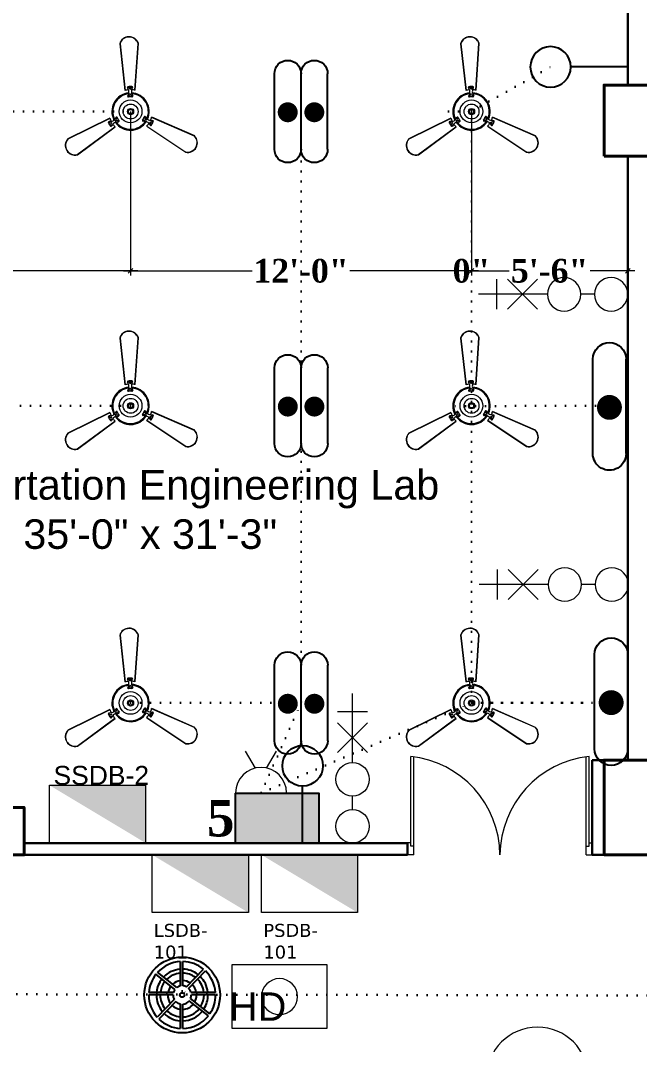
# Model space of a CAD drawing. Header units: inches. Extents: x -12 to 20935469, y -1604 to 24729220.
# Drawn here: x 20824515.4 to 20824776.8, y 24661139.5 to 24661571.8 of the extents above; entities that cross this region are included whole.
import ezdxf

# ---------------------------------------------------------------- set-up
doc = ezdxf.new("R2010")
doc.units = ezdxf.units.IN
doc.header["$LTSCALE"] = 0.03
doc.header["$MEASUREMENT"] = 0
doc.header["$PDMODE"] = 32
doc.header["$PDSIZE"] = 15
doc.linetypes.add('ACAD_ISO02W100', pattern=[15, 12, -3])
doc.linetypes.add('DOT', pattern=[0.25, 0, -0.25])
for name, color, linetype, lineweight in [('0-elect.fixture-3 fan', 200, 'Continuous', 20), ('2', 7, 'Continuous', 9), ('CL BOX', 90, 'ACAD_ISO02W100', 0), ('column', 1, 'Continuous', 40), ('Dimiention', 75, 'Continuous', 18), ('Door', 7, 'Continuous', 18), ('DOUBLE LIGHT', 210, 'Continuous', 0), ('E-CF', 4, 'Continuous', 30), ('line', 7, 'Continuous', 9), ('Main Wall', 7, 'Continuous', 30), ('TU TEXT', 251, 'Continuous', 13)]:
    doc.layers.add(name, color=color, linetype=linetype, lineweight=lineweight)
for name, color, linetype in [('DIM TEXT 2025', 7, 'Continuous'), ('H', 154, 'Continuous'), ('heat detactor', 8, 'Continuous'), ('SB TEXT', 215, 'DOT'), ('SSDB TXT', 7, 'Continuous'), ('TEXT', 7, 'Continuous'), ('w', 188, 'DOT')]:
    doc.layers.add(name, color=color, linetype=linetype)
doc.styles.add('2', font='swisscl.ttf')
doc.styles.add('RomanS', font='arial.ttf', dxfattribs={"height": 12})
doc.styles.get("Standard").update_dxf_attribs({"font": 'timesbd.ttf'})
doc.dimstyles.new('Standard 8', dxfattribs={"dimtxt": 7, "dimasz": 2, "dimexe": 2, "dimexo": 2, "dimgap": 2, "dimtad": 0, "dimdec": 0, "dimzin": 3, "dimdsep": 46, "dimlunit": 4, "dimtxsty": 'Standard', "dimblk": 'OBLIQUE', "dimcen": 3, "dimdle": 3, "dimclrd": 256, "dimclre": 256, "dimclrt": 256, "dimadec": 0, "dimazin": 0, "dimtfac": 1, "dimtdec": 0, "dimtix": 1, "dimtofl": 0, "dimtmove": 0, "dimatfit": 0, "dimldrblk": 'OBLIQUE', "dimfxl": 1, "dimtolj": 1, "dimtzin": 0, "dimlwd": -1, "dimlwe": -1, "dimarcsym": 0})

# ---------------------------------------------------------------- blocks, each defined once
blk = doc.blocks.new('E-CF')
at = {"layer": '0-elect.fixture-3 fan', "color": 230, "linetype": 'ByBlock', "lineweight": 13, "ltscale": 5}
for p, q in [((-1.45, 6.53), (-2.38, 20.87)), ((-1.35, 6.55), (-2.29, 20.85)), ((3.24, 20.73), (1.65, 6.48)), ((3.34, 20.73), (1.74, 6.45)), ((-19.63, -7.46), (-6.46, -1.71)), ((-19.57, -7.54), (-6.43, -1.8)), ((6.34, -2.1), (19.2, -8.44)), ((6.37, -2.01), (19.25, -8.36)), ((-4.99, -4.44), (-16.92, -12.4)), ((-4.93, -4.51), (-16.88, -12.49)), ((16.28, -13.26), (4.71, -4.73)), ((16.32, -13.17), (4.78, -4.66))]:
    blk.add_line(p, q, dxfattribs=at)
at = {"layer": '0-elect.fixture-3 fan', "color": 232, "linetype": 'ByBlock', "lineweight": 13, "ltscale": 5}
for p, q in [((-0.33, 6.68), (-0.62, 7.28)), ((-0.29, 7.46), (-0.15, 7.2)), ((-0.02, 6.87), (0.23, 7.01)), ((0.48, 7.43), (0.62, 7.18)), ((0.63, 6.66), (0.96, 7.25)), ((-0.35, 5.43), (-0.66, 4.81)), ((-0.35, 4.97), (-0.22, 4.72)), ((0.04, 5.2), (0.29, 5.33)), ((0.42, 4.9), (0.56, 4.65)), ((0.6, 5.41), (0.87, 4.78)), ((-6.08, -2.77), (-6.75, -2.79)), ((-6.68, -3.29), (-6.53, -3.05)), ((-4.99, -2.18), (-4.57, -1.62)), ((-4.52, -2.55), (-4.76, -2.41)), ((-4.53, -3.01), (-3.84, -2.97)), ((-4.46, -2.08), (-4.31, -1.83)), ((-4.13, -2.78), (-3.98, -2.54)), ((4.03, -2.81), (3.74, -2.8)), ((4.47, -2.17), (4.18, -2.17)), ((4.47, -2.63), (4.47, -2.91)), ((4.87, -2.41), (4.49, -1.83)), ((5.94, -3.05), (6.61, -3.1)), ((-6.31, -3.97), (-6.16, -3.73)), ((-5.94, -3.44), (-6.18, -3.29)), ((-5.62, -3.61), (-6, -4.17)), ((4.38, -3.22), (3.69, -3.14)), ((5.44, -3.87), (5.79, -4.45)), ((6.19, -4.13), (5.9, -4.12)), ((5.95, -3.42), (5.94, -3.7)), ((6.6, -3.47), (6.31, -3.46))]:
    blk.add_line(p, q, dxfattribs=at)
at = {"layer": '0-elect.fixture-3 fan', "color": 5, "lineweight": 13}
blk.add_line((0, 0), (0, 0), dxfattribs=at)
at = {"layer": '0-elect.fixture-3 fan', "color": 230, "linetype": 'ByBlock', "lineweight": 13, "ltscale": 5, "extrusion": (0, 0, -1)}
for centre, major_axis, start_param, end_param in [((0.46, 19.91), (-2.12, 2.12), 5.823867, 8.359631), ((0.46, 19.91), (-2.05, 2.05), 5.830329, 8.353169), ((0, 0), (4.72, 4.72), -1.003222, -0.833722), ((0, 0), (4.72, 4.72), -0.690743, -0.521244), ((0, 0), (-4.05, 4.05), 5.068563, 7.021343), ((0, 0), (-3.85, 3.85), 5.085186, 7.003917), ((0, 0), (-4.05, 4.05), 0.879773, 2.832553), ((0, 0), (-3.85, 3.85), 0.896396, 2.815126), ((0, 0), (-4.72, 4.72), 5.068843, 5.238343), ((0, 0), (4.05, 4.05), 1.403372, 3.356151), ((0, 0), (-3.85, 3.85), 2.990791, 4.909522), ((0, 0), (-4.72, 4.72), 2.66197, 2.831469), ((0, 0), (4.72, 4.72), 3.185569, 3.355068), ((0, 0), (4.72, 4.72), 1.403652, 1.573151), ((-17.47, -9.55), (-2.12, 2.12), 3.729471, 6.265236), ((-17.47, -9.55), (-2.05, 2.05), 3.735934, 6.258773), ((17, -10.35), (-2.12, 2.12), 1.635076, 4.170841), ((17, -10.35), (2.05, 2.05), 0.070743, 2.593582)]:
    blk.add_ellipse(centre, major_axis=major_axis, ratio=1, start_param=start_param, end_param=end_param, dxfattribs=at)
at = {"layer": '0-elect.fixture-3 fan', "color": 232, "linetype": 'ByBlock', "lineweight": 13, "ltscale": 5, "extrusion": (0, 0, -1)}
for centre, major_axis, start_param, end_param in [((-0.41, 7.39), (-0.169, 0.169), 5.038692, 7.013305), ((0, 0), (5.4, 5.4), -0.840677, -0.683789), ((-0.22, 7.33), (0.101, 0.101), 3.926991, 10.210176), ((-2.18, 6.1), (-1.37, 1.37), 2.052913, 2.705807), ((0.11, 6.94), (0.101, 0.101), 3.926991, 10.210176), ((0.55, 7.31), (0.101, 0.101), 3.926991, 10.210176), ((2.58, 5.99), (1.46, 1.46), 3.643048, 4.257264), ((0.75, 7.36), (-0.169, 0.169), 0.887007, 2.86162), ((-0.44, 4.71), (0.169, 0.169), 2.26283, 4.381754), ((-0.28, 4.84), (0.101, 0.101), 3.926991, 10.210176), ((0, 0), (3.17, 3.17), -0.878763, -0.645703), ((0.17, 5.27), (0.101, 0.101), 3.926991, 10.210176), ((0.49, 4.78), (0.101, 0.101), 3.926991, 10.210176), ((0.66, 4.68), (0.169, 0.169), 0.376965, 2.49589), ((-6.75, -3.02), (0.169, 0.169), 3.505001, 5.479614), ((0, 0), (-5.4, 5.4), 4.91891, 5.075797), ((-6.6, -3.17), (0.101, 0.101), 3.926991, 10.210176), ((-6.47, -0.75), (1.46, 1.46), 1.548653, 2.162869), ((-4.19, -4.93), (-1.37, 1.37), 6.241703, 6.894597), ((-4.64, -2.48), (-0.101, 0.101), 5.497787, 11.780972), ((-4.38, -1.76), (-0.169, 0.169), 6.136552, 8.255476), ((-4.38, -1.96), (-0.101, 0.101), 5.497787, 11.780972), ((-4.05, -2.66), (0.101, 0.101), 3.926991, 10.210176), ((0, 0), (-3.17, 3.17), 4.880824, 5.113884), ((-3.86, -2.73), (0.169, 0.169), 0.168435, 2.287359), ((3.72, -2.9), (0.169, 0.169), 2.471361, 4.590285), ((0, 0), (-3.17, 3.17), 2.786429, 3.019489), ((3.89, -2.81), (0.101, 0.101), 3.926991, 10.210176), ((4.29, -1.97), (-0.169, 0.169), 5.928021, 8.046946), ((4.33, -2.17), (0.101, 0.101), 3.926991, 10.210176), ((4.47, -2.77), (0.101, 0.101), 3.926991, 10.210176), ((6.36, -1.16), (1.37, 1.37), 2.576511, 3.229406), ((6.6, -3.33), (-0.169, 0.169), 0.849902, 2.824515), ((-6.19, -4.04), (0.169, 0.169), 1.373501, 3.348114), ((-6.24, -3.85), (0.101, 0.101), 3.926991, 10.210176), ((-6.06, -3.36), (0.101, 0.101), 3.926991, 10.210176), ((3.89, -5.22), (-1.46, 1.46), 1.025054, 1.63927), ((6, -4.32), (-0.169, 0.169), 2.981402, 4.956015), ((5.95, -3.56), (-0.101, 0.101), 5.497787, 11.780972), ((6.05, -4.13), (0.101, 0.101), 3.926991, 10.210176), ((0, 0), (-5.4, 5.4), 2.824515, 2.981402), ((6.45, -3.47), (-0.101, 0.101), 5.497787, 11.780972)]:
    blk.add_ellipse(centre, major_axis=major_axis, ratio=1, start_param=start_param, end_param=end_param, dxfattribs=at)
at = {"layer": '0-elect.fixture-3 fan', "linetype": 'ByBlock', "lineweight": 13, "ltscale": 5, "extrusion": (0, 0, -1)}
blk.add_ellipse((0.01, 0.03), major_axis=(-2.47, 2.47), ratio=1, start_param=5.497787, end_param=11.780972, dxfattribs=at)
at = {"layer": '0-elect.fixture-3 fan', "color": 200, "linetype": 'ByBlock', "lineweight": 13, "ltscale": 5, "extrusion": (0, 0, -1)}
blk.add_ellipse((0, 0), major_axis=(-1.61, 1.61), ratio=1, start_param=5.497787, end_param=11.780972, dxfattribs=at)
at = {"layer": '0-elect.fixture-3 fan', "color": 190, "linetype": 'ByBlock', "lineweight": 13, "ltscale": 5, "extrusion": (0, 0, -1)}
for major_axis, start_param, end_param in [((0.666, 0.666), 3.926991, 10.210176), ((-0.461, 0.461), 5.497787, 11.780972)]:
    blk.add_ellipse((0, 0), major_axis=major_axis, ratio=1, start_param=start_param, end_param=end_param, dxfattribs=at)
blk = doc.blocks.new('FDDF')
at = {"layer": 'line', "color": 6, "linetype": 'Continuous', "lineweight": 25, "ltscale": 50}
for p, q in [((7351582.6, 3307777.3), (7351582.6, 3307351.8)), ((7351732.3, 3307777.3), (7351732.3, 3307351.8))]:
    blk.add_line(p, q, dxfattribs=at)
at = {"layer": 'line', "color": 6, "linetype": 'Continuous', "lineweight": 40, "ltscale": 50, "const_width": 56.1}
blk.add_lwpolyline([(7351657.4, 3307596.9, 1), (7351657.4, 3307540.8, 1)], format="xyb", close=True, dxfattribs=at)
at = {"layer": 'line', "color": 6, "linetype": 'Continuous', "lineweight": 25, "ltscale": 50}
for centre, start, end in [((7351657.4, 3307777.3), 0, 180), ((7351657.4, 3307351.8), 180, 0)]:
    blk.add_arc(centre, 74.8, start, end, dxfattribs=at)
blk = doc.blocks.new('GGGGTG')
at = {"layer": 'line', "color": 5, "lineweight": -3, "xscale": -0.05365266185709679, "yscale": 0.05365266185709679, "zscale": 0.05365266185709679, "rotation": 270}
for p in [(11622999.06, 1222003.23), (11622999.06, 1221995.2)]:
    blk.add_blockref('FDDF', p, dxfattribs=at)
blk = doc.blocks.new('fgftrfteter')
at = {"layer": 'Dimiention', "color": 4, "ltscale": 50}
for p, q in [((4580894.6, 2288122.5), (4580807.5, 2288269.4)), ((4580988.8, 2288122.5), (4581075.8, 2288269.4)), ((4580719.7, 2287905.6), (4581163.6, 2287905.6))]:
    blk.add_line(p, q, dxfattribs=at)
blk.add_arc((4580941.7, 2287905.6), 221.9, 0, 180, dxfattribs=at)
blk = doc.blocks.new('2PIN')
at = {"layer": 'H', "true_color": 0x000000, "transparency": 33554567}
h = blk.add_hatch(color=18, dxfattribs=at)
h.dxf.hatch_style = 1
h.paths.add_polyline_path([(20823026.99, 24658981.16), (20822972.29, 24658981.16), (20822972.29, 24658948.3), (20823026.99, 24658948.3)])
blk.add_lwpolyline([(20822972.29, 24658981.16), (20823026.99, 24658981.16), (20823026.99, 24658948.3), (20822972.29, 24658948.3)], close=True)
at = {"layer": '2', "color": 6, "lineweight": 25, "transparency": 33554648, "xscale": 0.07559514081214198, "yscale": 0.07559514081214198, "zscale": 0.07559514081214198}
blk.add_blockref('fgftrfteter', (20476692.14, 24486026.62), dxfattribs=at)
blk = doc.blocks.new('bulb')
at = {"layer": 'line', "color": 4, "lineweight": 25, "ltscale": 50}
for p, q in [((20823168.7, 24658803.9), (20823168.7, 24658777.61)), ((20823168.7, 24658790.76), (20823209.88, 24658790.76))]:
    blk.add_line(p, q, dxfattribs=at)
blk.add_circle((20823224.56, 24658790.76), 14.68, dxfattribs=at)
blk = doc.blocks.new('U7TYT')
at = {"layer": 'Dimiention', "ltscale": 50, "transparency": 33554590}
h = blk.add_hatch(color=253, dxfattribs=at)
h.dxf.hatch_style = 1
h.paths.add_polyline_path([(7347319.5, 3290479.6), (7346977, 3290273.9), (7347319.5, 3290273.9)])
at = {"layer": 'Dimiention', "color": 4, "ltscale": 50}
blk.add_lwpolyline([(7347319.5, 3290273.9), (7347319.5, 3290479.6), (7346977, 3290479.6), (7346977, 3290273.9)], close=True, dxfattribs=at)
blk = doc.blocks.new('gy')
at = {"layer": 'Dimiention', "color": 18, "ltscale": 50, "true_color": 0x000000}
for p, q in [((3543686.26, 5183217.13), (3543686.26, 5183211.14)), ((3543688.4, 5183217.13), (3543694.39, 5183211.14)), ((3543694.39, 5183217.13), (3543688.4, 5183211.14)), ((3543696.38, 5183214.14), (3543682.58, 5183214.14)), ((3543705.77, 5183214.14), (3543703.06, 5183214.14))]:
    blk.add_line(p, q, dxfattribs=at)
for centre in [(3543699.72, 5183214.14), (3543709.11, 5183214.14)]:
    blk.add_circle(centre, 3.34, dxfattribs=at)
blk = doc.blocks.new('GGGFGFG')
at = {"layer": 'line', "color": 4, "ltscale": 50}
for p, q in [((7356688.2, 3293208.1), (7357003, 3293208.1)), ((7356688.2, 3292998.4), (7356688.2, 3293208.1)), ((7357003, 3293208.1), (7357003, 3292998.4)), ((7357003, 3292998.4), (7356688.2, 3292998.4))]:
    blk.add_line(p, q, dxfattribs=at)
blk.add_circle((7356845.6, 3293103.2), 59.6, dxfattribs=at)
blk = doc.blocks.new('JIJUUU')
at = {"layer": 'Dimiention', "color": 4, "ltscale": 50}
for p, q in [((7358869.5, 3293274.4), (7359075.2, 3293616.9)), ((7358869.5, 3293616.9), (7359075.2, 3293274.4))]:
    blk.add_line(p, q, dxfattribs=at)
blk.add_lwpolyline([(7359075.2, 3293616.9), (7358869.5, 3293616.9), (7358869.5, 3293274.4), (7359075.2, 3293274.4)], close=True, dxfattribs=at)
blk.add_arc((7359075.2, 3293445.7), 171.3, 270, 90, dxfattribs=at)
blk = doc.blocks.new('_Oblique')
at = {"color": 0, "linetype": 'ByBlock', "lineweight": -2}
blk.add_line((-0.5, -0.5), (0.5, 0.5), dxfattribs=at)
blk = doc.blocks.new('*D351')
at = {"layer": 'Defpoints', "color": 0, "transparency": 16777216}
for p in [(20824417.87, 24661533.34), (20824561.87, 24661533.39), (20824561.87, 24661466.08)]:
    blk.add_point(p, dxfattribs=at)
at = {"layer": 'DIM TEXT 2025', "lineweight": 0, "transparency": 16777216}
for p, q in [((20824417.87, 24661533.34), (20824417.87, 24661464.08)), ((20824561.87, 24661533.39), (20824561.87, 24661464.08)), ((20824414.87, 24661466.08), (20824469.29, 24661466.08)), ((20824564.87, 24661466.08), (20824510.45, 24661466.08))]:
    blk.add_line(p, q, dxfattribs=at)
at = {"layer": 'DIM TEXT 2025', "lineweight": 0, "transparency": 16777216, "xscale": 2, "yscale": 2, "zscale": 2, "rotation": 180}
blk.add_blockref('_Oblique', (20824417.87, 24661466.08), dxfattribs=at)
at = {"layer": 'DIM TEXT 2025', "lineweight": 0, "transparency": 16777216, "xscale": 2, "yscale": 2, "zscale": 2}
blk.add_blockref('_Oblique', (20824561.87, 24661466.08), dxfattribs=at)
at = {"layer": 'DIM TEXT 2025', "lineweight": 0, "transparency": 16777216, "insert": (20824489.87, 24661466.08), "char_height": 10, "attachment_point": 5}
blk.add_mtext('\\A1;12\'-0"', dxfattribs=at)
blk = doc.blocks.new('*D352')
at = {"layer": 'Defpoints', "color": 0, "transparency": 16777216}
for p in [(20824561.87, 24661533.39), (20824705.87, 24661533.39), (20824705.87, 24661466.08)]:
    blk.add_point(p, dxfattribs=at)
at = {"layer": 'DIM TEXT 2025', "lineweight": 0, "transparency": 16777216}
for p, q in [((20824561.87, 24661533.39), (20824561.87, 24661464.08)), ((20824705.87, 24661533.39), (20824705.87, 24661464.08)), ((20824558.87, 24661466.08), (20824613.29, 24661466.08)), ((20824708.87, 24661466.08), (20824654.45, 24661466.08))]:
    blk.add_line(p, q, dxfattribs=at)
at = {"layer": 'DIM TEXT 2025', "lineweight": 0, "transparency": 16777216, "xscale": 2, "yscale": 2, "zscale": 2, "rotation": 180}
blk.add_blockref('_Oblique', (20824561.87, 24661466.08), dxfattribs=at)
at = {"layer": 'DIM TEXT 2025', "lineweight": 0, "transparency": 16777216, "xscale": 2, "yscale": 2, "zscale": 2}
blk.add_blockref('_Oblique', (20824705.87, 24661466.08), dxfattribs=at)
at = {"layer": 'DIM TEXT 2025', "lineweight": 0, "transparency": 16777216, "insert": (20824633.87, 24661466.08), "char_height": 10, "attachment_point": 5}
blk.add_mtext('\\A1;12\'-0"', dxfattribs=at)
blk = doc.blocks.new('*D353')
at = {"layer": 'Defpoints', "color": 0, "transparency": 16777216}
for p in [(20824705.85, 24661533.42), (20824705.87, 24661533.39), (20824705.85, 24661466.08)]:
    blk.add_point(p, dxfattribs=at)
at = {"layer": 'DIM TEXT 2025', "lineweight": 0, "transparency": 16777216}
for p, q in [((20824705.85, 24661533.42), (20824705.85, 24661464.08)), ((20824705.87, 24661533.39), (20824705.87, 24661464.08)), ((20824705.85, 24661466.08), (20824703.85, 24661466.08)), ((20824705.87, 24661466.08), (20824707.87, 24661466.08))]:
    blk.add_line(p, q, dxfattribs=at)
at = {"layer": 'DIM TEXT 2025', "lineweight": 0, "transparency": 16777216, "xscale": 2, "yscale": 2, "zscale": 2}
blk.add_blockref('_Oblique', (20824705.85, 24661466.08), dxfattribs=at)
at = {"layer": 'DIM TEXT 2025', "lineweight": 0, "transparency": 16777216, "xscale": 2, "yscale": 2, "zscale": 2, "rotation": 180}
blk.add_blockref('_Oblique', (20824705.87, 24661466.08), dxfattribs=at)
at = {"layer": 'DIM TEXT 2025', "lineweight": 0, "transparency": 16777216, "insert": (20824705.86, 24661466.08), "char_height": 10, "attachment_point": 5}
blk.add_mtext('\\A1;0"', dxfattribs=at)
blk = doc.blocks.new('*D354')
at = {"layer": 'Defpoints', "color": 0, "transparency": 16777216}
for p in [(20824705.85, 24661533.42), (20824771.87, 24661466.08), (20824771.87, 24661466.08)]:
    blk.add_point(p, dxfattribs=at)
at = {"layer": 'DIM TEXT 2025', "lineweight": 0, "transparency": 16777216}
for p, q in [((20824705.85, 24661533.42), (20824705.85, 24661464.08)), ((20824702.85, 24661466.08), (20824721.74, 24661466.08)), ((20824774.87, 24661466.08), (20824755.98, 24661466.08)), ((20824771.87, 24661466.08), (20824771.87, 24661464.08))]:
    blk.add_line(p, q, dxfattribs=at)
at = {"layer": 'DIM TEXT 2025', "lineweight": 0, "transparency": 16777216, "xscale": 2, "yscale": 2, "zscale": 2, "rotation": 180}
blk.add_blockref('_Oblique', (20824705.85, 24661466.08), dxfattribs=at)
at = {"layer": 'DIM TEXT 2025', "lineweight": 0, "transparency": 16777216, "xscale": 2, "yscale": 2, "zscale": 2}
blk.add_blockref('_Oblique', (20824771.87, 24661466.08), dxfattribs=at)
at = {"layer": 'DIM TEXT 2025', "lineweight": 0, "transparency": 16777216, "insert": (20824738.86, 24661466.08), "char_height": 10, "attachment_point": 5}
blk.add_mtext('\\A1;5\'-6"', dxfattribs=at)
blk = doc.blocks.new('heat detaCTOR')
for p, q in [((20826806.99, 24664335.71), (20826806.99, 24664325.41)), ((20826808.1, 24664325.48), (20826808.1, 24664335.73)), ((20826804.72, 24664323.99), (20826796.69, 24664330.35)), ((20826805.53, 24664324.77), (20826797.4, 24664331.19)), ((20826809.56, 24664325.06), (20826816.75, 24664332.51)), ((20826810.46, 24664324.4), (20826817.58, 24664331.78)), ((20826803.91, 24664321.62), (20826793.66, 24664321.62)), ((20826804.07, 24664322.73), (20826793.7, 24664322.73)), ((20826804.41, 24664319.72), (20826797.2, 24664312.27)), ((20826819.48, 24664313.72), (20826811.36, 24664320.16)), ((20826821.85, 24664322.73), (20826811.48, 24664322.73)), ((20826821.9, 24664321.62), (20826811.65, 24664321.62)), ((20826805.09, 24664318.84), (20826797.97, 24664311.46)), ((20826806.99, 24664317.83), (20826806.99, 24664307.52)), ((20826808.1, 24664307.5), (20826808.1, 24664317.77)), ((20826818.83, 24664312.83), (20826810.79, 24664319.19))]:
    blk.add_line(p, q)
at = {"layer": 'heat detactor'}
for radius in [16.02, 0.961]:
    blk.add_circle((20826807.78, 24664321.62), radius, dxfattribs=at)
at = {"layer": 'heat detactor', "ltscale": 50}
for radius, start, end in [(14.12, 93.1805, 137.2895), (14.12, 50.5228, 88.685), (14.12, 141.7875, 175.4795), (9.26, 95.4082, 134.2403), (9.26, 53.6686, 87.7533), (14.12, 4.5205, 46.0244), (9.26, 141.9072, 172.3309), (6.08, 142.0004, 169.5114), (6.08, 97.3867, 131.5175), (3.87, 101.6639, 125.5893), (6.08, 56.4828, 86.9346), (3.87, 62.6166, 85.1763), (3.87, 16.6343, 45.9836), (6.08, 10.4886, 45.9945), (9.26, 7.6691, 45.9996), (14.12, 179.9779, 221.5042), (9.26, 180, 218.3584), (6.08, 180, 215.5442), (3.87, 180, 209.4431), (3.87, 142.2004, 163.3657), (1.65, 78.6551, 101.3184), (1.65, 42.0404, 45.9436), (3.87, 337.7128, 0), (6.08, 331.7846, 0), (9.26, 329.0619, 0), (14.12, 326.0126, 0.0221), (6.08, 226.0325, 262.6133), (3.87, 226.0434, 258.3361), (3.87, 274.8237, 321.1017), (6.08, 273.0654, 321.3017), (9.26, 272.2467, 321.395), (14.12, 226.0026, 266.8195), (9.26, 226.0274, 264.5918), (14.12, 271.315, 321.5146)]:
    blk.add_arc((20826807.78, 24664321.62), radius, start, end, dxfattribs=at)
at = {"layer": 'heat detactor'}
for start, end in [(141.8685, 173.4939), (94.5899, 135.3638), (52.5077, 88.0926), (6.5061, 46.0017), (180, 219.5193), (327.9383, 0), (226.0253, 265.4101), (271.9074, 321.4336)]:
    blk.add_arc((20826807.78, 24664321.62), 10.91, start, end, dxfattribs=at)
at = {"insert": (20826827.55, 24664322.73), "char_height": 12, "attachment_point": 1, "style": 'RomanS'}
blk.add_mtext_dynamic_manual_height_columns('HD', width=23.193, gutter_width=60, heights=[0], dxfattribs=at)

msp = doc.modelspace()

# ---------------------------------------------------------------- linework, layer by layer
at = {"layer": 'column', "lineweight": 40, "ltscale": 20}
for points in [[(20824761.87, 24661514.57), (20824781.87, 24661514.57), (20824781.87, 24661544.57), (20824761.87, 24661544.57)], [(20824761.87, 24661219.53), (20824781.87, 24661219.53), (20824781.87, 24661259.53), (20824761.87, 24661259.53)], [(20824486.88, 24661239.53), (20824486.88, 24661219.53), (20824516.86, 24661219.53), (20824516.86, 24661239.53)]]:
    msp.add_lwpolyline(points, close=True, dxfattribs=at)
at = {"layer": 'Door'}
for p, q in [((20824680.17, 24661223.25), (20824680.17, 24661261.13)), ((20824681.47, 24661219.53), (20824681.47, 24661261.11)), ((20824754.27, 24661219.53), (20824754.27, 24661261.11)), ((20824755.57, 24661223.25), (20824755.57, 24661261.13)), ((20824680.17, 24661224.55), (20824678.87, 24661224.55)), ((20824755.57, 24661224.55), (20824756.87, 24661224.55)), ((20824681.47, 24661223.25), (20824680.17, 24661223.25)), ((20824754.27, 24661223.25), (20824755.57, 24661223.25)), ((20824681.47, 24661219.53), (20824678.87, 24661219.53)), ((20824754.27, 24661219.53), (20824756.87, 24661219.53))]:
    msp.add_line(p, q, dxfattribs=at)
for centre, start, end in [((20824675.59, 24661219.1), 0.5906, 83.7783), ((20824760.15, 24661219.1), 96.2217, 179.4094)]:
    msp.add_arc(centre, 42.28, start, end, dxfattribs=at)
at = {"layer": 'Main Wall'}
for p, q in [((20824771.87, 24661544.57), (20824771.87, 24661609.42)), ((20824771.87, 24661259.53), (20824771.87, 24661514.57)), ((20824516.86, 24661224.53), (20824678.87, 24661224.53)), ((20824678.87, 24661224.53), (20824678.87, 24661219.53)), ((20824516.86, 24661219.53), (20824678.87, 24661219.53))]:
    msp.add_line(p, q, dxfattribs=at)
msp.add_lwpolyline([(20824756.87, 24661259.53), (20824761.87, 24661259.53), (20824761.87, 24661219.57), (20824756.87, 24661219.57)], close=True, dxfattribs=at)
at = {"layer": 'w', "linetype": 'DOT', "lineweight": 30, "ltscale": 550, "transparency": 33554661}
for p, q in [((20824705.87, 24661533.4), (20824739.26, 24661552.21)), ((20824478.64, 24661533.41), (20824561.89, 24661533.43)), ((20824633.89, 24661533.4), (20824633.89, 24661283.66)), ((20824696.2, 24661533.43), (20824705.89, 24661533.43)), ((20824705.87, 24661533.4), (20824705.87, 24661283.66)), ((20824561.87, 24661409.13), (20824478.66, 24661409.13)), ((20824758.24, 24661409.13), (20824696.2, 24661408.99)), ((20824561.89, 24661283.69), (20824645.12, 24661283.69)), ((20824616.99, 24661245.66), (20824705.87, 24661283.69)), ((20824616.99, 24661245.66), (20824633.89, 24661283.65)), ((20824705.87, 24661283.69), (20824757.12, 24661283.71)), ((20824706.26, 24661283.71), (20824757.12, 24661283.66)), ((20824192.75, 24661161.27), (20825039.84, 24661159.67))]:
    msp.add_line(p, q, dxfattribs=at)

# ---------------------------------------------------------------- block references
at = {"transparency": 33554457, "xscale": -0.5837749611745884, "yscale": 0.5837749611745884, "zscale": 0.5837749611745884}
msp.add_blockref('bulb', (32980816.37, 10266367.59), dxfattribs=at)
at = {"xscale": 0.6429687876420657, "yscale": 0.6429687876420657, "zscale": 0.6429687876420657}
msp.add_blockref('2PIN', (7436084.95, 8806290.43), dxfattribs=at)
at = {"xscale": 0.5837749611745884, "yscale": 0.5837749611745884, "zscale": 0.5837749611745884, "rotation": 89.91611707273076}
msp.add_blockref('bulb', (35202006.84, 12484118.04), dxfattribs=at)
at = {"layer": 'CL BOX', "color": 5, "transparency": 33554457, "xscale": -0.127552882082143, "yscale": 0.127552882082143, "zscale": 0.127552882082143, "rotation": 359.9998993550784}
msp.add_blockref('GGGFGFG', (21763010.88, 24241113.23), dxfattribs=at)
at = {"layer": 'Dimiention', "yscale": 2.112111447955701, "zscale": 2.112111447955701}
for p, xscale, rotation in [((13340056.23, 35608982.12), -2.112111447955701, 180), ((13340056.53, 35608859.6), -2.112111447955701, 180), ((9877129.7, 32145940.17), 2.112111447955701, 270)]:
    msp.add_blockref('gy', p, dxfattribs=dict(at, xscale=xscale, rotation=rotation))
at = {"layer": 'DOUBLE LIGHT', "xscale": 1.398727522837716, "yscale": 1.398727522837716, "zscale": 1.398727522837716, "rotation": 270}
for p in [(18563681.45, 41167159.76), (18563681.48, 41167035.5), (18563681.48, 41166910.02)]:
    msp.add_blockref('GGGGTG', p, dxfattribs=at)
at = {"layer": 'E-CF', "xscale": -1.378879578969062, "yscale": 1.378879578969062, "zscale": 1.378879578969062}
for p in [(20824561.87, 24661533.39), (20824705.87, 24661533.39), (20824561.87, 24661409.12), (20824705.87, 24661409.12), (20824561.87, 24661283.65), (20824705.87, 24661283.65)]:
    msp.add_blockref('E-CF', p, dxfattribs=at)
at = {"layer": 'heat detactor'}
msp.add_blockref('heat detaCTOR', (-2224.12, -3161.25), dxfattribs=at)
at = {"layer": 'line', "color": 5}
for name, p, xscale, yscale, zscale, rotation in [('FDDF', (20135938.33, 24971316.64), -0.09369666655797602, 0.09369666655797602, 0.09369666655797602, 179.9999999896241), ('FDDF', (20135939.06, 24971191.99), -0.09369666655797602, 0.09369666655797602, 0.09369666655797602, 180), ('U7TYT', (19953640.42, 25051288.68), -0.1185378862922786, 0.1185378862922786, 0.1185378862922786, 179.9988390966592), ('U7TYT', (19953683.81, 25051259.29), -0.1185378862922786, 0.1185378862922786, 0.1185378862922786, 179.9988390966592), ('U7TYT', (19953729.95, 25051259.29), -0.1185378862922786, 0.1185378862922786, 0.1185378862922786, 179.9988390966592), ('JIJUUU', (21237742.58, 23738273.26), 0.1254032671904461, 0.1254032671904461, 0.1254032671904461, 90)]:
    msp.add_blockref(name, p, dxfattribs=dict(at, xscale=xscale, yscale=yscale, zscale=zscale, rotation=rotation))

# ---------------------------------------------------------------- texts
at = {"layer": 'SB TEXT', "insert": (20824599.93, 24661227.1), "char_height": 15.435, "width": 227.4581, "attachment_point": 8, "rotation": 0}
msp.add_mtext('\\A1;5', dxfattribs=at)
at = {"layer": 'SSDB TXT', "lineweight": 5, "ltscale": 20, "insert": (20824549.49, 24661257.09), "char_height": 8, "attachment_point": 2, "style": '2'}
msp.add_mtext_dynamic_manual_height_columns('{\\fArial|b0|i0|c0|p34;\\C0;SSDB-2}', width=104.7597, gutter_width=0.5, heights=[0], dxfattribs=at)
at = {"layer": 'TEXT', "color": 30, "lineweight": 5, "ltscale": 20, "insert": (20824570.17, 24661382), "char_height": 12.4758, "attachment_point": 2, "style": '2'}
msp.add_mtext_dynamic_manual_height_columns('\\pxsm1;{\\fArial|b0|i0|c0|p34;\\C0;Transportation Engineering Lab\\P35\'-0" x 31\'-3" }', width=235.5919, gutter_width=0.75, heights=[0], dxfattribs=at)
at = {"layer": 'TU TEXT', "color": 5, "ltscale": 50, "char_height": 5, "attachment_point": 1}
for s, insert in [('{\\fVerdana|b0|i0|c0|p34;\\H1.1x;\\C256;LSDB-\\P101}', (20824571.65, 24661190.4)), ('{\\fVerdana|b0|i0|c0|p34;\\H1.1x;\\C256;PSDB-\\P101}', (20824617.95, 24661190.4))]:
    msp.add_mtext_dynamic_manual_height_columns(s, width=10.0383, gutter_width=0.0112, heights=[0], dxfattribs=dict(at, insert=insert))

# ---------------------------------------------------------------- dimensions: what is measured, and where the dimension line sits
at = {"layer": 'DIM TEXT 2025', "lineweight": 0}
for base, p1, p2, picture, middle in [((20824561.87, 24661466.08), (20824417.87, 24661533.34), (20824561.87, 24661533.39), '*D351', (20824489.87, 24661466.08)), ((20824705.87, 24661466.08), (20824561.87, 24661533.39), (20824705.87, 24661533.39), '*D352', (20824633.87, 24661466.08)), ((20824705.85, 24661466.08), (20824705.87, 24661533.39), (20824705.85, 24661533.42), '*D353', (20824705.86, 24661466.08)), ((20824771.87, 24661466.08), (20824705.85, 24661533.42), (20824771.87, 24661466.08), '*D354', (20824738.86, 24661466.08))]:
    dim = msp.add_linear_dim(base=base, p1=p1, p2=p2, dimstyle='Standard 8', override={"dimtxt": 10, "dimexo": 0, "dimlwd": 0, "dimlwe": 0}, dxfattribs=at)
    dim.commit()
    dim.dimension.update_dxf_attribs({"geometry": picture, "text_midpoint": middle})

doc.saveas('drawing.dxf')
